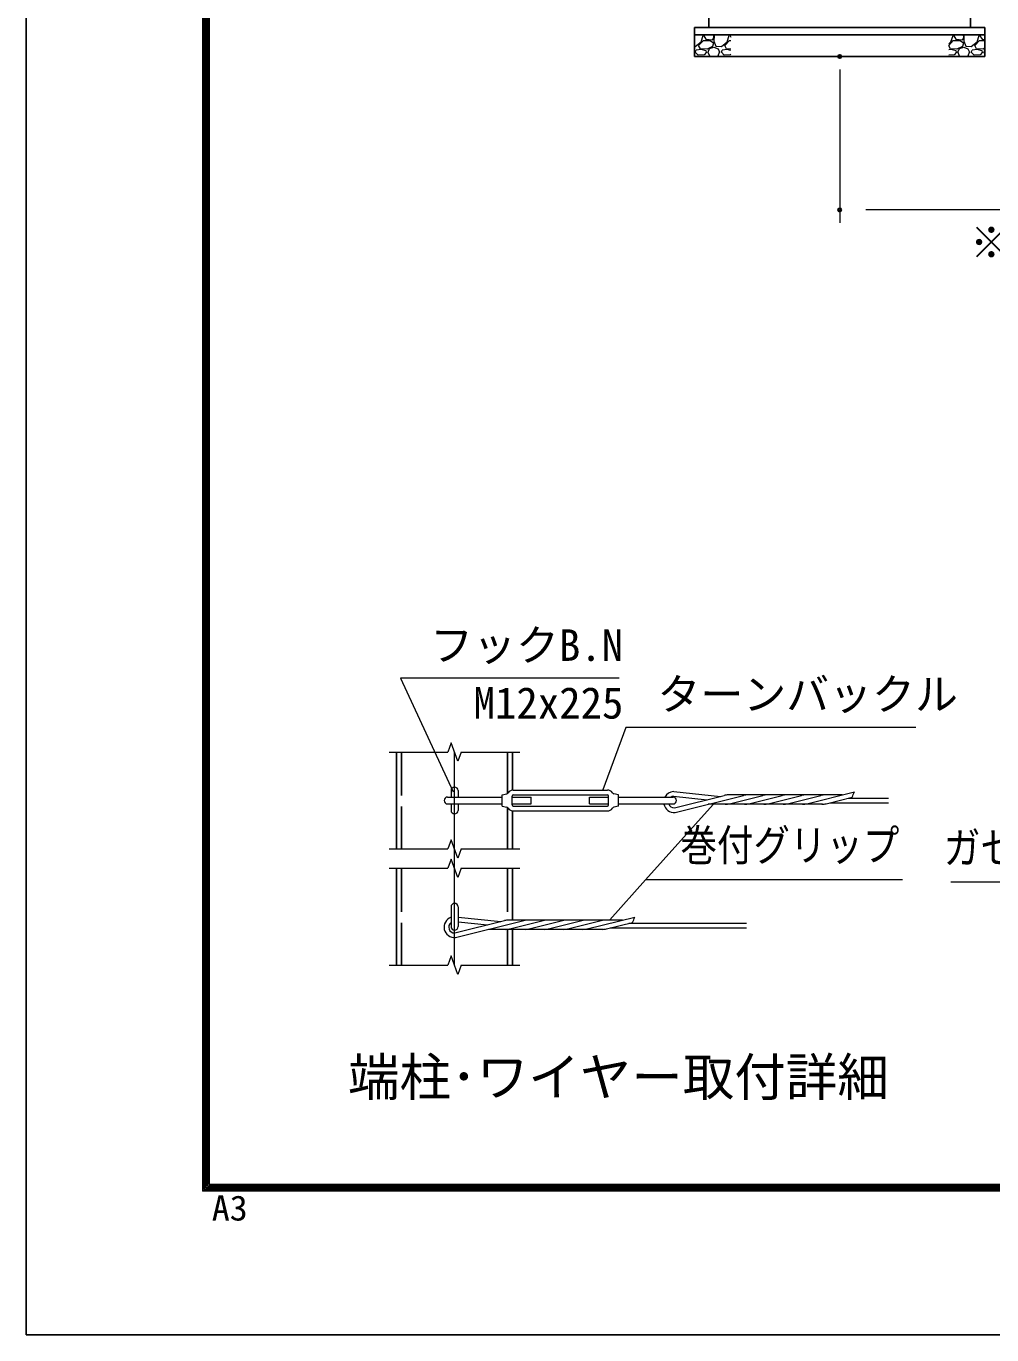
# Model space of a CAD drawing. Units: millimetres, scale not verified. Extents: x -18899 to 18901, y -13364 to 13366.
# Drawn here: x -18899 to -12252, y -13364 to -4358 of the extents above; entities that cross this region are included whole.
import ezdxf
from ezdxf.enums import TextEntityAlignment as Align

# ---------------------------------------------------------------- set-up
doc = ezdxf.new("R2010")
doc.units = ezdxf.units.MM
doc.header["$LTSCALE"] = 50
doc.header["$PDMODE"] = 32
doc.header["$PDSIZE"] = 25
doc.linetypes.add('DASHED', pattern=[7.5, 6, -1.5])
doc.linetypes.add('USER1', pattern=[50.8, 31.75, -6.35, 6.35, -6.35])
for name, color, linetype, lineweight in [('0-0_D-TTL-TXT', 7, 'Continuous', 13), ('0-1_D-STR1', 1, 'Continuous', 25), ('0-2_D-BMK', 2, 'USER1', 13), ('0-3_D-STR3', 3, 'Continuous', 13), ('0-4_D-STR-DIM', 7, 'Continuous', 13), ('0-7_D-STR-TXT', 7, 'Continuous', 13), ('0-A_D-STR4', 7, 'Continuous', 25), ('0-B_D-DCR-HCH', 7, 'Continuous', 13), ('0-C_D-TTL', 7, 'Continuous', 25)]:
    doc.layers.add(name, color=color, linetype=linetype, lineweight=lineweight)
doc.layers.add('0-6_Defpoints', color=8, linetype='Continuous')
doc.styles.add('ＭＳ ゴシック', font='')
doc.styles.get('ＭＳ ゴシック').set_extended_font_data('MS Gothic')

msp = doc.modelspace()

# ---------------------------------------------------------------- linework, layer by layer
at = {"layer": '0-1_D-STR1'}
for p, q in [((-16350.25, -9353.42), (-16350.25, -10020.09)), ((-15550.25, -9614.95), (-15550.25, -9353.42)), ((-15550.25, -10020.09), (-15550.25, -9758.57)), ((-16350.25, -10153.42), (-16350.25, -10820.09)), ((-15550.25, -10512.5), (-15550.25, -10153.42)), ((-15550.25, -10820.09), (-15550.25, -10573.41))]:
    msp.add_line(p, q, dxfattribs=at)
at = {"layer": '0-1_D-STR1', "linetype": 'DASHED'}
for p, q in [((-16314.25, -9353.42), (-16314.25, -10020.09)), ((-15586.25, -9353.42), (-15586.25, -9638.18)), ((-15586.25, -9735.33), (-15586.25, -10020.09)), ((-16314.25, -10153.42), (-16314.25, -10820.09)), ((-15586.25, -10153.42), (-15586.25, -10509.91)), ((-15586.25, -10573.41), (-15586.25, -10820.09))]:
    msp.add_line(p, q, dxfattribs=at)
at = {"layer": '0-2_D-BMK'}
msp.add_line((-15950.25, -10820.09), (-15950.25, -9353.42), dxfattribs=at)
at = {"layer": '0-3_D-STR3'}
for p, q in [((-15974.25, -9618.76), (-15974.25, -9662.76)), ((-15926.25, -9618.76), (-15926.25, -9662.76)), ((-15546.26, -9614.76), (-14898.26, -9614.76)), ((-14441.95, -9625.25), (-14120.64, -9658.6)), ((-13525.82, -9708.92), (-13198.55, -9627.76)), ((-15998.25, -9662.76), (-15622.26, -9662.76)), ((-15998.25, -9710.76), (-15622.26, -9710.76)), ((-15974.25, -9710.76), (-15974.25, -9754.76)), ((-15926.25, -9710.76), (-15926.25, -9754.76)), ((-15622.26, -9646.76), (-15591.06, -9640.07)), ((-15622.26, -9726.76), (-15622.26, -9646.76)), ((-15622.26, -9726.76), (-15591.06, -9733.44)), ((-15554.26, -9716.76), (-15554.26, -9656.76)), ((-15554.26, -9662.76), (-15422.26, -9662.76)), ((-15546.26, -9648.76), (-14898.26, -9648.76)), ((-15546.26, -9724.76), (-14898.26, -9724.76)), ((-15022.26, -9710.76), (-15022.26, -9662.76)), ((-15022.26, -9662.76), (-14890.26, -9662.76)), ((-15022.26, -9710.76), (-14890.26, -9710.76)), ((-14890.26, -9716.76), (-14890.26, -9656.76)), ((-14822.26, -9726.76), (-14853.46, -9733.44)), ((-14822.26, -9662.76), (-14446.26, -9662.76)), ((-14822.26, -9710.76), (-14446.26, -9710.76)), ((-14442.8, -9657.33), (-14212.11, -9681.28)), ((-14437.21, -9737.09), (-14094.55, -9652.13)), ((-14432.25, -9768.83), (-13961.6, -9652.13)), ((-13417.99, -9712.44), (-14204.84, -9712.44)), ((-13282.58, -9648.6), (-14065.67, -9648.6)), ((-14057.66, -9708.92), (-13828.64, -9652.13)), ((-13924.7, -9708.92), (-13695.68, -9652.13)), ((-13791.74, -9708.92), (-13562.72, -9652.13)), ((-13658.78, -9708.92), (-13429.76, -9652.13)), ((-13392.86, -9708.92), (-13214.14, -9664.6)), ((-13368.02, -9702.76), (-12963.58, -9702.76)), ((-13238.97, -9670.76), (-12963.58, -9670.76)), ((-15546.26, -9758.76), (-14898.26, -9758.76)), ((-15974.25, -10418.76), (-15974.25, -10554.76)), ((-15926.25, -10418.76), (-15926.25, -10554.76)), ((-15948.72, -10598.06), (-15606.06, -10513.09)), ((-15943.75, -10629.8), (-15473.1, -10513.09)), ((-15926.25, -10489.04), (-15632.15, -10519.56)), ((-15926.25, -10521.21), (-15723.62, -10542.25)), ((-14794.09, -10509.57), (-15577.18, -10509.57)), ((-15569.16, -10569.88), (-15340.14, -10513.09)), ((-15436.21, -10569.88), (-15207.18, -10513.09)), ((-15303.25, -10569.88), (-15074.22, -10513.09)), ((-15170.29, -10569.88), (-14941.26, -10513.09)), ((-15037.33, -10569.88), (-14710.06, -10488.73)), ((-14904.37, -10569.88), (-14725.65, -10525.56)), ((-14750.48, -10531.73), (-13941.75, -10531.73)), ((-14929.5, -10573.41), (-15716.35, -10573.41)), ((-14879.53, -10563.73), (-13941.75, -10563.73))]:
    msp.add_line(p, q, dxfattribs=at)
for points in [[(-15554.26, -9710.76), (-15422.26, -9710.76), (-15422.26, -9662.76)], [(-14822.26, -9726.76), (-14822.26, -9646.76), (-14853.46, -9640.07)]]:
    msp.add_lwpolyline(points, dxfattribs=at)
for centre, radius, start, end in [((-15950.25, -9618.76), 24, 0, 180), ((-15594.41, -9624.42), 16, 282.09925, 326.11888), ((-15546.26, -9656.76), 42, 90, 146.11888), ((-14898.26, -9656.76), 42, 33.88112, 90), ((-14850.11, -9624.42), 16, 213.88112, 257.90075), ((-14438.74, -9697.12), 72, 92.82497, 151.48944), ((-13467.61, -9535.57), 284.43, 333.02173, 341.08588), ((-15998.25, -9686.76), 24, 90, 270), ((-15546.26, -9656.76), 8, 90, 180), ((-15546.26, -9716.76), 8, 180, 270), ((-14898.26, -9656.76), 8, 0, 90), ((-14898.26, -9716.76), 8, 270, 0), ((-14438.74, -9697.12), 72, 191.63319, 275.17572), ((-14438.74, -9697.12), 40, 199.92759, 272.18972), ((-14438.74, -9697.12), 40, 95.82544, 120.77566), ((-14446.26, -9686.76), 24, 270, 90), ((-14065.67, -9768.6), 120, 90, 103.92636), ((-14086.54, -9592.44), 120, 270, 283.92645), ((-13932.71, -9768.6), 120, 90, 103.92636), ((-13953.58, -9592.44), 120, 270, 283.92645), ((-13799.75, -9768.6), 120, 90, 103.92636), ((-13820.62, -9592.44), 120, 270, 283.92645), ((-13666.8, -9768.6), 120, 90, 103.92636), ((-13687.66, -9592.44), 120, 270, 283.92645), ((-13533.84, -9768.6), 120, 90, 103.92636), ((-13554.7, -9592.44), 120, 270, 283.92645), ((-13400.88, -9768.6), 120, 90, 103.92636), ((-13421.74, -9592.44), 120, 270, 283.92645), ((-15950.25, -9754.76), 24, 180, 0), ((-15594.41, -9749.09), 16, 33.88112, 77.90075), ((-15546.26, -9716.76), 42, 213.88112, 270), ((-14898.26, -9716.76), 42, 270, 326.11888), ((-14850.11, -9749.09), 16, 102.09925, 146.11888), ((-15950.25, -10418.76), 24, 0, 180), ((-15950.25, -10558.09), 72, 109.47138, 275.17572), ((-15950.25, -10558.09), 40, 126.87024, 272.18972), ((-15577.18, -10629.57), 120, 90, 103.92636), ((-15444.22, -10629.57), 120, 90, 103.92636), ((-15311.26, -10629.57), 120, 90, 103.92636), ((-15178.3, -10629.57), 120, 90, 103.92636), ((-15045.34, -10629.57), 120, 90, 103.92636), ((-14912.38, -10629.57), 120, 90, 103.92636), ((-14979.12, -10396.54), 284.43, 333.02173, 341.08588), ((-15950.25, -10554.76), 24, 180, 0), ((-15598.05, -10453.41), 120, 270, 283.92645), ((-15465.09, -10453.41), 120, 270, 283.92645), ((-15332.13, -10453.41), 120, 270, 283.92645), ((-15199.17, -10453.41), 120, 270, 283.92645), ((-15066.21, -10453.41), 120, 270, 283.92645), ((-14933.25, -10453.41), 120, 270, 283.92645)]:
    msp.add_arc(centre, radius, start, end, dxfattribs=at)
at = {"layer": '0-4_D-STR-DIM'}
for p, q in [((-13299.31, -4656.46), (-13299.31, -5711.8)), ((-7886.31, -5621.8), (-13119.31, -5621.8)), ((-16400.25, -9353.42), (-15996.42, -9353.42)), ((-15973.33, -9289.99), (-15996.42, -9353.42)), ((-15927.16, -9416.85), (-15973.33, -9289.99)), ((-15904.07, -9353.42), (-15927.16, -9416.85)), ((-15904.07, -9353.42), (-15500.25, -9353.42)), ((-15973.33, -9956.66), (-15996.42, -10020.09)), ((-15927.16, -10083.52), (-15973.33, -9956.66)), ((-16400.25, -10020.09), (-15996.42, -10020.09)), ((-15904.07, -10020.09), (-15927.16, -10083.52)), ((-15904.07, -10020.09), (-15500.25, -10020.09)), ((-16400.25, -10153.42), (-15996.42, -10153.42)), ((-15973.33, -10089.99), (-15996.42, -10153.42)), ((-15927.16, -10216.85), (-15973.33, -10089.99)), ((-15904.07, -10153.42), (-15927.16, -10216.85)), ((-15904.07, -10153.42), (-15500.25, -10153.42)), ((-15973.33, -10756.66), (-15996.42, -10820.09)), ((-15927.16, -10883.52), (-15973.33, -10756.66)), ((-16400.25, -10820.09), (-15996.42, -10820.09)), ((-15904.07, -10820.09), (-15927.16, -10883.52)), ((-15904.07, -10820.09), (-15500.25, -10820.09))]:
    msp.add_line(p, q, dxfattribs=at)
at = {"layer": '0-6_Defpoints'}
for p in [(-13299.31, -4566.46), (-13299.31, -5621.8)]:
    msp.add_point(p, dxfattribs=at)
at = {"layer": '0-7_D-STR-TXT'}
msp.add_line((-14634.83, -10232.31), (-14882.57, -10508.08), dxfattribs=at)
for points in [[(-14817.34, -8844.47), (-16321.12, -8844.47), (-15959.93, -9626.18)], [(-12775.43, -9184.24), (-14770.33, -9184.24), (-14928.84, -9612.88)], [(-12867.22, -10232.31), (-14634.83, -10232.31), (-14169.13, -9713.93)], [(-12534.22, -10247.05), (-10981.33, -10247.05), (-10640.97, -9772.79)]]:
    msp.add_lwpolyline(points, dxfattribs=at)
at = {"layer": '0-A_D-STR4'}
for p, q in [((-14199.31, -4366.46), (-14199.31, -3766.46)), ((-12399.31, -4366.46), (-12399.31, -3766.46)), ((-12299.31, -4366.46), (-14299.31, -4366.46)), ((-14299.31, -4366.46), (-14299.31, -4566.46)), ((-12299.31, -4366.46), (-12299.31, -4566.46)), ((-12299.31, -4416.46), (-14299.31, -4416.46)), ((-12299.31, -4566.46), (-14299.31, -4566.46))]:
    msp.add_line(p, q, dxfattribs=at)
at = {"layer": '0-B_D-DCR-HCH'}
for p, q in [((-14270.12, -4491.65), (-14237.72, -4455.65)), ((-14257.52, -4513.25), (-14270.12, -4491.65)), ((-14253.92, -4466.45), (-14239.52, -4421.45)), ((-14239.52, -4421.45), (-14242.57, -4416.46)), ((-14237.72, -4455.65), (-14190.92, -4455.65)), ((-14225.53, -4416.46), (-14234.12, -4425.05)), ((-14174.72, -4497.05), (-14212.52, -4516.85)), ((-14194.52, -4511.45), (-14165.72, -4502.45)), ((-14190.92, -4455.65), (-14167.52, -4471.85)), ((-14165.72, -4425.05), (-14175.53, -4416.46)), ((-14174.72, -4452.05), (-14165.72, -4435.85)), ((-14167.52, -4471.85), (-14174.72, -4497.05)), ((-14163.92, -4423.25), (-14165.72, -4461.05)), ((-14165.72, -4435.85), (-14165.72, -4425.05)), ((-14165.72, -4461.05), (-14151.32, -4495.25)), ((-14165.72, -4502.45), (-14136.92, -4513.25)), ((-14156.49, -4416.46), (-14163.92, -4423.25)), ((-14151.32, -4495.25), (-14113.52, -4497.05)), ((-14113.52, -4497.05), (-14073.92, -4466.45)), ((-14090.12, -4491.65), (-14057.72, -4455.65)), ((-14077.52, -4513.25), (-14090.12, -4491.65)), ((-14073.92, -4466.45), (-14059.52, -4421.45)), ((-14059.52, -4421.45), (-14062.57, -4416.46)), ((-14057.72, -4455.65), (-14049.31, -4455.65)), ((-14049.31, -4420.23), (-14054.12, -4425.05)), ((-14054.12, -4425.05), (-14049.31, -4432.27)), ((-12549.31, -4490.74), (-12517.72, -4455.65)), ((-12549.31, -4478.33), (-12533.92, -4466.45)), ((-12537.52, -4513.25), (-12549.31, -4493.04)), ((-12533.92, -4466.45), (-12519.52, -4421.45)), ((-12519.52, -4421.45), (-12522.57, -4416.46)), ((-12517.72, -4455.65), (-12470.92, -4455.65)), ((-12505.53, -4416.46), (-12514.12, -4425.05)), ((-12514.12, -4425.05), (-12499.72, -4446.65)), ((-12499.72, -4446.65), (-12454.72, -4452.05)), ((-12454.72, -4497.05), (-12492.52, -4516.85)), ((-12474.52, -4511.45), (-12445.72, -4502.45)), ((-12470.92, -4455.65), (-12447.52, -4471.85)), ((-12445.72, -4425.05), (-12455.53, -4416.46)), ((-12454.72, -4452.05), (-12445.72, -4435.85)), ((-12447.52, -4471.85), (-12454.72, -4497.05)), ((-12443.92, -4423.25), (-12445.72, -4461.05)), ((-12445.72, -4435.85), (-12445.72, -4425.05)), ((-12445.72, -4461.05), (-12431.32, -4495.25)), ((-12445.72, -4502.45), (-12416.92, -4513.25)), ((-12436.49, -4416.46), (-12443.92, -4423.25)), ((-12431.32, -4495.25), (-12393.52, -4497.05)), ((-12393.52, -4497.05), (-12353.92, -4466.45)), ((-12370.12, -4491.65), (-12337.72, -4455.65)), ((-12357.52, -4513.25), (-12370.12, -4491.65)), ((-12353.92, -4466.45), (-12339.52, -4421.45)), ((-12339.52, -4421.45), (-12342.57, -4416.46)), ((-12337.72, -4455.65), (-12299.31, -4455.65)), ((-12325.53, -4416.46), (-12334.12, -4425.05)), ((-12334.12, -4425.05), (-12319.72, -4446.65)), ((-12319.72, -4446.65), (-12299.31, -4449.09)), ((-14290.36, -4566.46), (-14299.31, -4565.71)), ((-14293.52, -4536.65), (-14288.12, -4522.25)), ((-14253.92, -4518.65), (-14288.12, -4522.25)), ((-14212.52, -4516.85), (-14257.52, -4513.25)), ((-14217.92, -4527.65), (-14253.92, -4518.65)), ((-14216.12, -4536.65), (-14232.32, -4554.65)), ((-14228.72, -4565.45), (-14231.08, -4566.46)), ((-14225.68, -4566.46), (-14228.72, -4565.45)), ((-14216.12, -4536.65), (-14217.92, -4527.65)), ((-14207.12, -4536.65), (-14196.32, -4561.85)), ((-14205.32, -4536.65), (-14194.52, -4511.45)), ((-14196.32, -4561.85), (-14180.64, -4566.46)), ((-14150.81, -4566.46), (-14135.12, -4561.85)), ((-14136.92, -4513.25), (-14126.12, -4536.65)), ((-14135.12, -4561.85), (-14126.12, -4536.65)), ((-14122.52, -4565.45), (-14123.63, -4566.46)), ((-14110.36, -4566.46), (-14122.52, -4565.45)), ((-14113.52, -4536.65), (-14108.12, -4522.25)), ((-14093.72, -4558.25), (-14113.52, -4536.65)), ((-14073.92, -4518.65), (-14108.12, -4522.25)), ((-14052.32, -4554.65), (-14093.72, -4558.25)), ((-14049.31, -4515.5), (-14077.52, -4513.25)), ((-14049.31, -4524.8), (-14073.92, -4518.65)), ((-14049.31, -4551.3), (-14052.32, -4554.65)), ((-14049.31, -4565.7), (-14051.08, -4566.46)), ((-12533.92, -4518.65), (-12549.31, -4520.26)), ((-12512.32, -4554.65), (-12549.31, -4557.86)), ((-12492.52, -4516.85), (-12537.52, -4513.25)), ((-12497.92, -4527.65), (-12533.92, -4518.65)), ((-12496.12, -4536.65), (-12512.32, -4554.65)), ((-12508.72, -4565.45), (-12511.08, -4566.46)), ((-12505.68, -4566.46), (-12508.72, -4565.45)), ((-12496.12, -4536.65), (-12497.92, -4527.65)), ((-12487.12, -4536.65), (-12476.32, -4561.85)), ((-12485.32, -4536.65), (-12474.52, -4511.45)), ((-12476.32, -4561.85), (-12460.64, -4566.46)), ((-12430.81, -4566.46), (-12415.12, -4561.85)), ((-12416.92, -4513.25), (-12406.12, -4536.65)), ((-12415.12, -4561.85), (-12406.12, -4536.65)), ((-12402.52, -4565.45), (-12403.63, -4566.46)), ((-12390.36, -4566.46), (-12402.52, -4565.45)), ((-12393.52, -4536.65), (-12388.12, -4522.25)), ((-12373.72, -4558.25), (-12393.52, -4536.65)), ((-12353.92, -4518.65), (-12388.12, -4522.25)), ((-12332.32, -4554.65), (-12373.72, -4558.25)), ((-12312.52, -4516.85), (-12357.52, -4513.25)), ((-12317.92, -4527.65), (-12353.92, -4518.65)), ((-12316.12, -4536.65), (-12332.32, -4554.65)), ((-12328.72, -4565.45), (-12331.08, -4566.46)), ((-12325.68, -4566.46), (-12328.72, -4565.45)), ((-12316.12, -4536.65), (-12317.92, -4527.65)), ((-12299.31, -4509.92), (-12312.52, -4516.85)), ((-12307.12, -4536.65), (-12299.31, -4554.88)), ((-12305.32, -4536.65), (-12299.31, -4522.61))]:
    msp.add_line(p, q, dxfattribs=at)
for points in [[(-14299.31, -4496.77), (-14293.52, -4497.05), (-14253.92, -4466.45)], [(-14234.12, -4425.05), (-14219.72, -4446.65), (-14174.72, -4452.05)], [(-14232.32, -4554.65), (-14273.72, -4558.25), (-14293.52, -4536.65)]]:
    msp.add_lwpolyline(points, dxfattribs=at)
at = {"layer": '0-C_D-TTL', "color": 2}
msp.add_lwpolyline([(-18898.56, 13366.02), (18901.44, 13366.02), (18901.44, -13363.98), (-18898.56, -13363.98)], close=True, dxfattribs=at)
at = {"layer": '0-C_D-TTL'}
for points in [[(-17683.56, 12376.02), (17686.44, 12376.02), (17686.44, -12373.98), (-17683.56, -12373.98)], [(-17672.31, 12364.77), (17675.19, 12364.77), (17675.19, -12362.73), (-17672.31, -12362.73)], [(-17661.06, 12353.52), (17663.94, 12353.52), (17663.94, -12351.48), (-17661.06, -12351.48)], [(-17649.81, 12342.27), (17652.69, 12342.27), (17652.69, -12340.23), (-17649.81, -12340.23)], [(-17638.56, 12331.02), (17641.44, 12331.02), (17641.44, -12328.98), (-17638.56, -12328.98)]]:
    msp.add_lwpolyline(points, close=True, dxfattribs=at)

# ---------------------------------------------------------------- texts
at = {"layer": '0-0_D-TTL-TXT', "style": 'ＭＳ ゴシック'}
msp.add_text('端柱･ワイヤー取付詳細', height=259.9, dxfattribs=at).set_placement((-16683.66, -11797.51), align=Align.BOTTOM_LEFT)
at = {"layer": '0-7_D-STR-TXT', "style": 'ＭＳ ゴシック'}
for s, p in [('※隅部は寸法が異なります。', (-12403.32, -6020.32)), ('フックB.N', (-16118.23, -8790.69)), ('ターンバックル', (-14553.73, -9128.18)), ('M12x225', (-15819.42, -9188.29))]:
    msp.add_text(s, height=216.6, dxfattribs=at).set_placement(p, align=Align.BOTTOM_LEFT)
at = {"layer": '0-7_D-STR-TXT', "style": 'ＭＳ ゴシック', "width": 0.85}
for s, p in [('巻付グリップ', (-14395.39, -10167.11)), ('ガセットB.N', (-12582.13, -10185.27))]:
    msp.add_text(s, height=216.6, dxfattribs=at).set_placement(p, align=Align.BOTTOM_LEFT)
at = {"layer": '0-C_D-TTL', "style": 'ＭＳ ゴシック', "width": 1.05}
msp.add_text('A3', height=173, dxfattribs=at).set_placement((-17620.95, -12629.63), align=Align.BOTTOM_LEFT)

doc.saveas('drawing.dxf')
